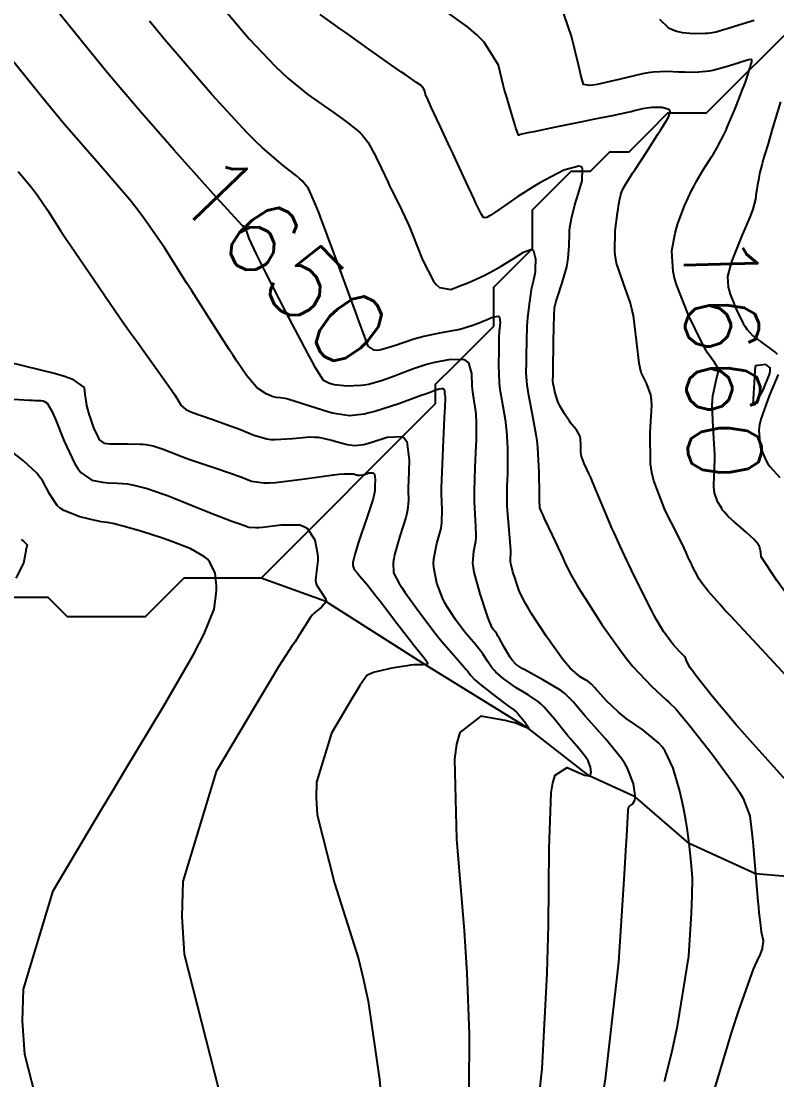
# Model space of a CAD drawing. Header units: metres. Extents: x 837117 to 838479, y 1189012 to 1191015.
# Drawn here: x 837662.7 to 837701.7, y 1189653.4 to 1189708 of the extents above; entities that cross this region are included whole.
import ezdxf

# ---------------------------------------------------------------- set-up
doc = ezdxf.new("R2010")
doc.units = ezdxf.units.M
doc.header["$LTSCALE"] = 0.3
for name, color, linetype in [('COTAS 10', 1, 'Continuous'), ('COTAS INT', 252, 'Continuous'), ('DRENAJE', 5, 'Continuous')]:
    doc.layers.add(name, color=color, linetype=linetype)
doc.styles.get("Standard").update_dxf_attribs({"font": 'simplex.shx'})

msp = doc.modelspace()

# ---------------------------------------------------------------- linework, layer by layer
at = {"layer": 'COTAS 10'}
for points in [[(837692.558, 1189651.714), (837692.849, 1189653.409), (837693.527, 1189659.439), (837693.835, 1189664.265), (837693.893, 1189665.202), (837693.939, 1189665.964), (837694.006, 1189667.272), (837694.036, 1189667.428), (837694.058, 1189667.465), (837694.086, 1189667.499), (837694.239, 1189667.599), (837694.365, 1189667.808), (837694.376, 1189667.911), (837694.377, 1189668.034), (837694.297, 1189668.643), (837693.985, 1189669.449), (837693.84, 1189669.696), (837693.67, 1189669.954), (837692.846, 1189670.971), (837691.988, 1189671.924), (837691.797, 1189672.141), (837691.626, 1189672.338), (837691.178, 1189672.878), (837690.744, 1189673.301), (837690.582, 1189673.424), (837690.403, 1189673.549), (837689.604, 1189674.02), (837688.835, 1189674.436), (837688.674, 1189674.526), (837688.536, 1189674.605), (837688.226, 1189674.8), (837688.033, 1189675.014), (837687.968, 1189675.104), (837687.899, 1189675.208), (837687.61, 1189675.699), (837687.344, 1189676.175), (837687.29, 1189676.269), (837687.244, 1189676.348), (837687.146, 1189676.499), (837687.097, 1189676.557), (837687.081, 1189676.577), (837687.063, 1189676.599), (837686.993, 1189676.69), (837686.85, 1189677.022), (837686.788, 1189677.196), (837686.715, 1189677.404), (837686.369, 1189678.451), (837686.067, 1189679.565), (837686.023, 1189679.816), (837685.995, 1189680.042), (837686.037, 1189680.649), (837686.144, 1189681.168), (837686.157, 1189681.338), (837686.164, 1189681.52), (837686.129, 1189682.271), (837686.077, 1189683.187), (837686.073, 1189683.473), (837686.073, 1189683.773), (837686.111, 1189684.971), (837686.163, 1189686.106), (837686.173, 1189686.365), (837686.179, 1189686.601), (837686.185, 1189687.256), (837686.159, 1189687.738), (837686.146, 1189687.864), (837686.131, 1189687.988), (837686.055, 1189688.411), (837685.982, 1189688.874), (837685.969, 1189689.023), (837685.958, 1189689.181), (837685.944, 1189689.829), (837685.777, 1189690.369), (837685.67, 1189690.461), (837685.536, 1189690.526), (837684.835, 1189690.552), (837684.012, 1189690.392), (837683.801, 1189690.34), (837683.598, 1189690.286), (837682.927, 1189690.066), (837682.296, 1189689.825), (837682.118, 1189689.759), (837681.939, 1189689.692), (837681.279, 1189689.451), (837680.596, 1189689.261), (837680.401, 1189689.228), (837680.204, 1189689.202), (837679.474, 1189689.177), (837678.837, 1189689.238), (837678.7, 1189689.266), (837678.579, 1189689.299), (837678.282, 1189689.461), (837677.868, 1189690.122), (837677.674, 1189690.471), (837677.445, 1189690.892), (837676.331, 1189693.008), (837675.227, 1189695.16), (837675.005, 1189695.603), (837674.818, 1189695.98), (837674.445, 1189696.789), (837674.33, 1189697.099), (837674.306, 1189697.161), (837674.286, 1189697.214), (837674.241, 1189697.317), (837674.206, 1189697.359), (837674.192, 1189697.372), (837674.175, 1189697.386), (837674.1, 1189697.443), (837673.504, 1189698.08), (837673.159, 1189698.459), (837672.736, 1189698.927), (837670.559, 1189701.351), (837668.781, 1189703.397), (837667.854, 1189704.461), (837667.097, 1189705.362), (837666.337, 1189706.28), (837663.566, 1189709.737)], [(837702.178, 1189678.475), (837701.687, 1189679.143), (837700.892, 1189680.362), (837700.859, 1189680.618), (837700.848, 1189680.678), (837700.837, 1189680.734), (837700.792, 1189680.9), (837700.66, 1189681.094), (837700.593, 1189681.167), (837700.514, 1189681.248), (837700.121, 1189681.615), (837699.69, 1189681.996), (837699.491, 1189682.172), (837699.203, 1189682.427), (837699.069, 1189682.571), (837698.968, 1189682.678), (837698.906, 1189682.76), (837698.845, 1189682.848), (837698.632, 1189683.212), (837698.481, 1189683.667), (837698.458, 1189683.813), (837698.443, 1189683.967), (837698.459, 1189684.593), (837698.492, 1189685.384), (837698.489, 1189685.642), (837698.48, 1189685.917), (837698.402, 1189687.05), (837698.353, 1189688.165), (837698.363, 1189688.428), (837698.383, 1189688.671), (837698.537, 1189689.385), (837698.662, 1189689.895), (837698.663, 1189690.01), (837698.649, 1189690.114), (837698.478, 1189690.393), (837698.109, 1189690.89), (837697.97, 1189691.132), (837697.817, 1189691.418), (837697.131, 1189692.826), (837696.52, 1189694.372), (837696.413, 1189694.745), (837696.333, 1189695.095), (837696.269, 1189696.16), (837696.438, 1189697.068), (837696.504, 1189697.319), (837696.579, 1189697.57), (837696.92, 1189698.474), (837697.309, 1189699.308), (837697.415, 1189699.515), (837697.519, 1189699.712), (837697.887, 1189700.334), (837698.226, 1189700.863), (837698.313, 1189701.001), (837698.396, 1189701.135), (837698.659, 1189701.567), (837698.671, 1189701.587), (837698.961, 1189702.146), (837699.054, 1189702.348), (837699.152, 1189702.57), (837699.554, 1189703.539), (837699.921, 1189704.479), (837699.999, 1189704.682), (837700.066, 1189704.86), (837700.218, 1189705.296), (837700.287, 1189705.525), (837700.301, 1189705.572), (837700.312, 1189705.612), (837700.334, 1189705.697), (837700.349, 1189705.754), (837700.355, 1189705.776), (837700.364, 1189705.801), (837700.403, 1189705.914), (837700.405, 1189706.009), (837700.39, 1189706.022), (837700.369, 1189706.031), (837700.233, 1189706.014), (837699.946, 1189705.927), (837699.828, 1189705.89), (837699.694, 1189705.849), (837699.072, 1189705.653), (837698.382, 1189705.468), (837698.205, 1189705.433), (837698.034, 1189705.405), (837697.469, 1189705.361), (837696.93, 1189705.371), (837696.777, 1189705.376), (837696.621, 1189705.382), (837696.043, 1189705.414), (837695.299, 1189705.375), (837695.038, 1189705.336), (837694.754, 1189705.285), (837693.532, 1189705), (837692.414, 1189704.739), (837692.196, 1189704.703), (837692.017, 1189704.682), (837691.701, 1189704.737), (837691.573, 1189705.216), (837691.512, 1189705.462), (837691.44, 1189705.757), (837691.091, 1189707.234), (837690.528, 1189708.826)], [(837664.669, 1189647.557), (837662.851, 1189654.671), (837662.729, 1189656.408), (837662.773, 1189658.044), (837664.308, 1189663.114), (837666.775, 1189667.263), (837667.405, 1189668.32), (837668.014, 1189669.337), (837670.022, 1189672.675), (837671.554, 1189675.313), (837671.861, 1189675.888), (837672.118, 1189676.395), (837672.625, 1189677.667), (837672.74, 1189678.459), (837672.751, 1189678.664), (837672.751, 1189678.862), (837672.676, 1189679.525), (837672.401, 1189680.094), (837672.277, 1189680.234), (837672.131, 1189680.365), (837671.431, 1189680.772), (837670.526, 1189681.126), (837670.251, 1189681.225), (837669.966, 1189681.323), (837668.848, 1189681.678), (837667.861, 1189681.963), (837667.659, 1189682.017), (837667.487, 1189682.06), (837667.12, 1189682.127), (837666.798, 1189682.17), (837666.655, 1189682.199), (837666.487, 1189682.234), (837665.685, 1189682.422), (837664.863, 1189682.748), (837664.683, 1189682.871), (837664.524, 1189683.007), (837664.123, 1189683.618), (837663.754, 1189684.305), (837663.616, 1189684.49), (837663.462, 1189684.672), (837662.773, 1189685.314), (837662.123, 1189685.836)]]:
    msp.add_lwpolyline(points, dxfattribs=at)
at = {"layer": 'COTAS INT'}
for points in [[(837702.421, 1189673.964), (837700.688, 1189675.819), (837699.293, 1189677.311), (837698.997, 1189677.632), (837698.741, 1189677.911), (837698.144, 1189678.586), (837697.834, 1189678.992), (837697.758, 1189679.103), (837697.688, 1189679.212), (837697.471, 1189679.602), (837697.311, 1189679.93), (837697.277, 1189680), (837697.247, 1189680.063), (837697.173, 1189680.216), (837697.121, 1189680.332), (837697.104, 1189680.37), (837697.086, 1189680.412), (837697.013, 1189680.586), (837696.799, 1189681.035), (837696.691, 1189681.25), (837696.563, 1189681.505), (837695.927, 1189682.754), (837695.34, 1189684.286), (837695.242, 1189684.72), (837695.173, 1189685.158), (837695.157, 1189686.774), (837695.229, 1189688.165), (837695.215, 1189688.461), (837695.186, 1189688.718), (837694.962, 1189689.325), (837694.688, 1189689.877), (837694.628, 1189690.1), (837694.575, 1189690.354), (837694.441, 1189691.521), (837694.281, 1189692.811), (837694.211, 1189693.141), (837694.131, 1189693.459), (837693.75, 1189694.512), (837693.413, 1189695.516), (837693.361, 1189695.804), (837693.327, 1189696.096), (837693.349, 1189697.186), (837693.469, 1189698.119), (837693.496, 1189698.313), (837693.519, 1189698.478), (837693.58, 1189698.839), (837693.619, 1189698.998), (837693.629, 1189699.035), (837693.638, 1189699.07), (837693.667, 1189699.17), (837693.715, 1189699.283), (837693.737, 1189699.326), (837693.762, 1189699.373), (837693.883, 1189699.583), (837694.136, 1189699.987), (837694.244, 1189700.156), (837694.368, 1189700.349), (837694.955, 1189701.255), (837695.554, 1189702.182), (837695.686, 1189702.389), (837695.803, 1189702.574), (837696.105, 1189703.062), (837696.18, 1189703.348), (837696.154, 1189703.405), (837696.107, 1189703.453), (837695.771, 1189703.546), (837695.331, 1189703.555), (837695.22, 1189703.549), (837695.112, 1189703.54), (837694.762, 1189703.478), (837694.326, 1189703.373), (837694.165, 1189703.337), (837693.986, 1189703.297), (837693.195, 1189703.131), (837692.194, 1189702.925), (837691.883, 1189702.862), (837691.557, 1189702.796), (837690.259, 1189702.533), (837689.133, 1189702.305), (837688.915, 1189702.26), (837688.739, 1189702.223), (837688.444, 1189702.158), (837688.418, 1189702.144), (837688.411, 1189702.14), (837688.405, 1189702.136), (837688.382, 1189702.122), (837688.36, 1189702.12), (837688.354, 1189702.123), (837688.348, 1189702.129), (837688.325, 1189702.165), (837688.255, 1189702.37), (837688.22, 1189702.482), (837688.177, 1189702.618), (837687.962, 1189703.308), (837687.704, 1189704.195), (837687.633, 1189704.454), (837687.564, 1189704.72), (837687.315, 1189705.73), (837686.568, 1189706.93), (837686.183, 1189707.315), (837685.721, 1189707.723), (837683.413, 1189709.386)], [(837672.746, 1189709.088), (837674.444, 1189707.105), (837675.782, 1189705.685), (837676.118, 1189705.358), (837676.437, 1189705.061), (837677.464, 1189704.225), (837678.336, 1189703.614), (837678.558, 1189703.458), (837678.772, 1189703.308), (837679.473, 1189702.813), (837680.038, 1189702.37), (837680.165, 1189702.252), (837680.28, 1189702.137), (837680.589, 1189701.74), (837680.832, 1189701.303), (837680.904, 1189701.163), (837680.979, 1189701.014), (837681.27, 1189700.406), (837681.596, 1189699.716), (837681.693, 1189699.515), (837681.794, 1189699.31), (837682.181, 1189698.534), (837682.616, 1189697.609), (837682.746, 1189697.31), (837682.88, 1189696.992), (837683.399, 1189695.69), (837683.954, 1189694.588), (837684.111, 1189694.398), (837684.269, 1189694.257), (837684.851, 1189694.16), (837685.411, 1189694.379), (837685.556, 1189694.437), (837685.695, 1189694.494), (837686.16, 1189694.691), (837686.608, 1189694.901), (837686.737, 1189694.966), (837686.868, 1189695.035), (837687.36, 1189695.308), (837687.858, 1189695.606), (837687.994, 1189695.69), (837688.129, 1189695.775), (837688.606, 1189696.086), (837688.986, 1189696.225), (837689.06, 1189696.2), (837689.12, 1189696.148), (837689.223, 1189695.735), (837689.216, 1189695.207), (837689.207, 1189695.084), (837689.195, 1189694.97), (837689.126, 1189694.64), (837689.037, 1189694.29), (837689.011, 1189694.163), (837688.986, 1189694.022), (837688.893, 1189693.408), (837688.814, 1189692.689), (837688.798, 1189692.483), (837688.784, 1189692.275), (837688.756, 1189691.497), (837688.745, 1189690.76), (837688.742, 1189690.576), (837688.74, 1189690.401), (837688.735, 1189689.845), (837688.781, 1189689.231), (837688.811, 1189689.02), (837688.848, 1189688.792), (837689.046, 1189687.819), (837689.25, 1189686.68), (837689.291, 1189686.346), (837689.326, 1189686.005), (837689.396, 1189684.707), (837689.417, 1189683.62), (837689.421, 1189683.411), (837689.424, 1189683.242), (837689.429, 1189682.965), (837689.429, 1189682.936), (837689.43, 1189682.928), (837689.433, 1189682.89), (837689.535, 1189682.647), (837689.598, 1189682.509), (837689.675, 1189682.34), (837690.081, 1189681.474), (837690.53, 1189680.528), (837690.635, 1189680.308), (837690.731, 1189680.107), (837691.007, 1189679.533), (837691.396, 1189678.849), (837691.562, 1189678.579), (837691.754, 1189678.273), (837692.66, 1189676.876), (837693.706, 1189675.398), (837693.986, 1189675.041), (837694.262, 1189674.707), (837695.223, 1189673.688), (837695.975, 1189672.986), (837696.118, 1189672.852), (837696.233, 1189672.744), (837696.416, 1189672.569), (837696.424, 1189672.559), (837696.435, 1189672.548), (837696.469, 1189672.521), (837696.785, 1189672.14), (837696.968, 1189671.911), (837697.194, 1189671.63), (837698.358, 1189670.169), (837699.531, 1189668.581), (837699.762, 1189668.22), (837699.953, 1189667.892), (837700.302, 1189666.991), (837700.399, 1189666.118), (837700.429, 1189665.808), (837700.462, 1189665.469), (837700.593, 1189663.997), (837700.717, 1189662.579), (837700.746, 1189662.273), (837700.771, 1189662.006), (837700.841, 1189661.353), (837700.89, 1189661.004), (837700.902, 1189660.927), (837700.914, 1189660.86), (837700.954, 1189660.688), (837700.98, 1189660.574), (837700.983, 1189660.542), (837700.984, 1189660.51), (837700.972, 1189660.394), (837700.952, 1189660.281), (837700.948, 1189660.252), (837700.944, 1189660.222), (837700.933, 1189660.122), (837700.856, 1189659.904), (837700.811, 1189659.8), (837700.754, 1189659.678), (837700.462, 1189659.079), (837699.707, 1189656.937), (837699.359, 1189655.842), (837698.951, 1189654.528), (837696.975, 1189647.97)], [(837702.337, 1189668.651), (837700.463, 1189670.711), (837700.015, 1189671.215), (837699.598, 1189671.692), (837698.35, 1189673.176), (837697.51, 1189674.244), (837697.35, 1189674.458), (837697.222, 1189674.638), (837697.021, 1189674.99), (837696.968, 1189675.143), (837696.933, 1189675.196), (837696.888, 1189675.253), (837696.653, 1189675.498), (837696.35, 1189675.819), (837696.263, 1189675.924), (837696.175, 1189676.036), (837695.845, 1189676.502), (837695.463, 1189677.14), (837695.342, 1189677.361), (837695.214, 1189677.601), (837694.696, 1189678.629), (837694.188, 1189679.676), (837694.066, 1189679.929), (837693.952, 1189680.164), (837693.611, 1189680.88), (837693.283, 1189681.605), (837693.177, 1189681.847), (837693.065, 1189682.106), (837692.175, 1189684.231), (837692.077, 1189684.459), (837691.988, 1189684.661), (837691.745, 1189685.18), (837691.608, 1189685.538), (837691.585, 1189685.64), (837691.569, 1189685.742), (837691.565, 1189686.12), (837691.554, 1189686.476), (837691.533, 1189686.565), (837691.505, 1189686.649), (837691.337, 1189686.919), (837691.11, 1189687.192), (837691.043, 1189687.279), (837690.975, 1189687.371), (837690.717, 1189687.743), (837690.483, 1189688.151), (837690.43, 1189688.266), (837690.382, 1189688.381), (837690.251, 1189688.804), (837690.173, 1189689.16), (837690.159, 1189689.233), (837690.147, 1189689.296), (837690.128, 1189689.43), (837690.133, 1189689.751), (837690.135, 1189689.932), (837690.139, 1189690.151), (837690.157, 1189691.275), (837690.178, 1189692.412), (837690.184, 1189692.64), (837690.189, 1189692.831), (837690.208, 1189693.206), (837690.279, 1189693.485), (837690.318, 1189693.614), (837690.366, 1189693.765), (837690.606, 1189694.502), (837690.84, 1189695.335), (837690.884, 1189695.548), (837690.918, 1189695.754), (837690.964, 1189696.431), (837690.978, 1189697.038), (837690.991, 1189697.199), (837691.009, 1189697.358), (837691.107, 1189697.904), (837691.264, 1189698.509), (837691.319, 1189698.704), (837691.378, 1189698.911), (837691.633, 1189699.759), (837691.663, 1189700.408), (837691.58, 1189700.49), (837691.458, 1189700.528), (837690.69, 1189700.314), (837689.703, 1189699.807), (837689.443, 1189699.661), (837689.189, 1189699.512), (837688.319, 1189698.955), (837687.621, 1189698.475), (837687.475, 1189698.375), (837687.35, 1189698.289), (837687.068, 1189698.097), (837686.924, 1189698.003), (837686.885, 1189697.978), (837686.848, 1189697.955), (837686.718, 1189697.876), (837686.595, 1189697.86), (837686.562, 1189697.876), (837686.529, 1189697.9), (837686.416, 1189698.061), (837686.229, 1189698.45), (837686.149, 1189698.618), (837686.058, 1189698.813), (837685.63, 1189699.735), (837685.116, 1189700.843), (837684.971, 1189701.155), (837684.824, 1189701.469), (837684.283, 1189702.622), (837683.836, 1189703.578), (837683.749, 1189703.768), (837683.677, 1189703.926), (837683.548, 1189704.225), (837683.521, 1189704.316), (837683.507, 1189704.37), (837683.481, 1189704.474), (837683.404, 1189704.598), (837683.364, 1189704.638), (837683.317, 1189704.68), (837683.078, 1189704.851), (837682.543, 1189705.216), (837682.309, 1189705.379), (837682.036, 1189705.57), (837680.739, 1189706.485), (837679.396, 1189707.435), (837679.094, 1189707.648), (837678.823, 1189707.839), (837678.099, 1189708.348)], [(837695.889, 1189653.279), (837696.261, 1189654.784), (837696.569, 1189656.137), (837697.153, 1189659.753), (837697.284, 1189661.967), (837697.306, 1189662.436), (837697.322, 1189662.842), (837697.33, 1189663.791), (837697.285, 1189664.392), (837697.268, 1189664.579), (837697.249, 1189664.776), (837697.164, 1189665.562), (837697.06, 1189666.364), (837697.029, 1189666.57), (837696.998, 1189666.769), (837696.877, 1189667.431), (837696.718, 1189668.115), (837696.663, 1189668.328), (837696.602, 1189668.552), (837696.342, 1189669.445), (837695.923, 1189670.334), (837695.762, 1189670.554), (837695.583, 1189670.764), (837694.772, 1189671.428), (837693.914, 1189672.019), (837693.704, 1189672.183), (837693.507, 1189672.346), (837692.894, 1189672.932), (837692.452, 1189673.42), (837692.362, 1189673.52), (837692.286, 1189673.605), (837692.128, 1189673.789), (837691.996, 1189673.899), (837691.936, 1189673.939), (837691.867, 1189673.982), (837691.531, 1189674.17), (837691.021, 1189674.618), (837690.842, 1189674.824), (837690.646, 1189675.067), (837689.801, 1189676.242), (837689.008, 1189677.454), (837688.844, 1189677.72), (837688.705, 1189677.956), (837688.406, 1189678.557), (837688.268, 1189678.962), (837688.23, 1189679.074), (837688.193, 1189679.186), (837688.06, 1189679.591), (837687.962, 1189679.941), (837687.947, 1189680.017), (837687.937, 1189680.085), (837687.943, 1189680.257), (837687.954, 1189680.559), (837687.947, 1189680.709), (837687.936, 1189680.887), (837687.86, 1189681.77), (837687.783, 1189682.757), (837687.771, 1189683.002), (837687.763, 1189683.234), (837687.77, 1189683.968), (837687.794, 1189684.674), (837687.797, 1189684.888), (837687.798, 1189685.111), (837687.79, 1189685.982), (837687.742, 1189686.871), (837687.719, 1189687.105), (837687.69, 1189687.334), (837687.551, 1189688.115), (837687.416, 1189688.898), (837687.39, 1189689.127), (837687.37, 1189689.363), (837687.342, 1189690.259), (837687.348, 1189691.051), (837687.349, 1189691.22), (837687.351, 1189691.368), (837687.354, 1189691.72), (837687.367, 1189691.961), (837687.373, 1189692.038), (837687.381, 1189692.121), (837687.422, 1189692.456), (837687.388, 1189692.717), (837687.349, 1189692.753), (837687.297, 1189692.773), (837687.003, 1189692.712), (837686.618, 1189692.548), (837686.509, 1189692.503), (837686.399, 1189692.458), (837685.992, 1189692.299), (837685.488, 1189692.144), (837685.317, 1189692.102), (837685.132, 1189692.061), (837684.351, 1189691.917), (837683.854, 1189691.814), (837683.46, 1189691.731), (837683.207, 1189691.664), (837682.951, 1189691.589), (837682.001, 1189691.261), (837681.195, 1189691.03), (837681.029, 1189691.017), (837680.889, 1189691.026), (837680.588, 1189691.24), (837680.274, 1189692.083), (837680.125, 1189692.488), (837679.949, 1189692.967), (837679.088, 1189695.316), (837678.213, 1189697.663), (837678.198, 1189697.703), (837678.029, 1189698.14), (837677.869, 1189698.543), (837677.499, 1189699.376), (837677.172, 1189699.767), (837677.039, 1189699.891), (837676.887, 1189700.022), (837676.185, 1189700.553), (837675.119, 1189701.466), (837674.739, 1189701.839), (837674.321, 1189702.263), (837672.502, 1189704.228), (837670.087, 1189707.047), (837669.293, 1189708.01)], [(837695.64, 1189708.111), (837696.099, 1189707.673), (837696.519, 1189707.488), (837696.657, 1189707.452), (837696.804, 1189707.424), (837697.414, 1189707.377), (837697.998, 1189707.389), (837698.129, 1189707.397), (837698.247, 1189707.408), (837698.562, 1189707.465), (837698.88, 1189707.562), (837698.999, 1189707.598), (837699.132, 1189707.638), (837699.728, 1189707.812), (837700.358, 1189708.004), (837700.514, 1189708.055)], [(837689.005, 1189648.761), (837689.565, 1189653.939), (837689.827, 1189658.869), (837689.872, 1189660.125), (837689.906, 1189661.334), (837689.93, 1189665.309), (837690.041, 1189668.183), (837690.13, 1189668.698), (837690.244, 1189669.091), (837690.864, 1189669.496), (837691.516, 1189669.193), (837691.65, 1189669.139), (837691.763, 1189669.098), (837692.006, 1189669.059), (837692.082, 1189669.156), (837692.092, 1189669.2), (837692.096, 1189669.253), (837692.069, 1189669.506), (837691.941, 1189669.838), (837691.881, 1189669.94), (837691.811, 1189670.046), (837691.472, 1189670.465), (837691.033, 1189670.967), (837690.901, 1189671.126), (837690.763, 1189671.293), (837690.228, 1189671.967), (837689.673, 1189672.607), (837689.523, 1189672.752), (837689.375, 1189672.884), (837688.856, 1189673.243), (837688.355, 1189673.531), (837688.219, 1189673.617), (837688.084, 1189673.706), (837687.602, 1189674.051), (837687.182, 1189674.413), (837687.084, 1189674.513), (837686.995, 1189674.614), (837686.742, 1189674.975), (837686.527, 1189675.325), (837686.461, 1189675.419), (837686.393, 1189675.511), (837686.127, 1189675.829), (837685.801, 1189676.208), (837685.695, 1189676.338), (837685.582, 1189676.479), (837685.121, 1189677.079), (837684.662, 1189677.781), (837684.551, 1189677.987), (837684.448, 1189678.197), (837684.134, 1189678.995), (837683.971, 1189679.813), (837683.963, 1189680.035), (837683.97, 1189680.256), (837684.131, 1189681.041), (837684.334, 1189681.777), (837684.367, 1189681.968), (837684.391, 1189682.152), (837684.398, 1189682.772), (837684.371, 1189683.617), (837684.375, 1189683.944), (837684.383, 1189684.312), (837684.453, 1189685.974), (837684.533, 1189687.538), (837684.548, 1189687.843), (837684.561, 1189688.092), (837684.579, 1189688.531), (837684.575, 1189688.604), (837684.571, 1189688.642), (837684.559, 1189688.707), (837684.548, 1189688.777), (837684.546, 1189688.8), (837684.544, 1189688.824), (837684.542, 1189688.923), (837684.517, 1189689.006), (837684.5, 1189689.019), (837684.48, 1189689.029), (837684.373, 1189689.033), (837684.248, 1189689.009), (837684.215, 1189689.001), (837684.184, 1189688.993), (837684.082, 1189688.959), (837683.731, 1189688.83), (837683.543, 1189688.762), (837683.316, 1189688.68), (837682.169, 1189688.264), (837680.925, 1189687.86), (837680.637, 1189687.785), (837680.373, 1189687.726), (837679.624, 1189687.644), (837678.95, 1189687.733), (837678.734, 1189687.781), (837678.504, 1189687.839), (837677.567, 1189688.133), (837676.713, 1189688.418), (837676.536, 1189688.47), (837676.384, 1189688.511), (837676.05, 1189688.562), (837675.837, 1189688.579), (837675.761, 1189688.598), (837675.679, 1189688.624), (837675.322, 1189688.771), (837674.923, 1189689.028), (837674.814, 1189689.124), (837674.706, 1189689.231), (837674.32, 1189689.703), (837673.807, 1189690.461), (837673.619, 1189690.747), (837673.41, 1189691.065), (837672.488, 1189692.492), (837671.472, 1189694.083), (837671.204, 1189694.505), (837670.942, 1189694.919), (837670.044, 1189696.348), (837669.003, 1189697.846), (837668.651, 1189698.303), (837668.271, 1189698.779), (837666.67, 1189700.65), (837664.899, 1189702.681), (837664.413, 1189703.258), (837663.929, 1189703.841), (837662.197, 1189705.999)], [(837701.885, 1189703.847), (837701.477, 1189702.478), (837701.22, 1189701.622), (837701.075, 1189701.143), (837700.995, 1189700.869), (837700.928, 1189700.637), (837700.8, 1189700.143), (837700.76, 1189699.919), (837700.738, 1189699.795), (837700.7, 1189699.568), (837700.659, 1189699.315), (837700.647, 1189699.236), (837700.634, 1189699.153), (837700.586, 1189698.821), (837700.447, 1189698.307), (837700.376, 1189698.11), (837700.292, 1189697.888), (837699.873, 1189696.888), (837699.453, 1189695.867), (837699.368, 1189695.633), (837699.296, 1189695.419), (837699.151, 1189694.823), (837699.183, 1189694.285), (837699.223, 1189694.109), (837699.277, 1189693.92), (837699.586, 1189693.14), (837699.959, 1189692.408), (837700.053, 1189692.251), (837700.144, 1189692.113), (837700.441, 1189691.778), (837700.737, 1189691.554), (837700.828, 1189691.487), (837700.923, 1189691.417), (837701.298, 1189691.145), (837701.639, 1189690.882), (837701.713, 1189690.819)], [(837662.514, 1189700.245), (837663.156, 1189699.479), (837663.323, 1189699.262), (837663.485, 1189699.042), (837664.033, 1189698.228), (837664.712, 1189697.178), (837664.957, 1189696.809), (837665.227, 1189696.406), (837666.407, 1189694.67), (837667.515, 1189693.057), (837667.74, 1189692.732), (837667.928, 1189692.459), (837668.312, 1189691.916), (837668.614, 1189691.504), (837668.752, 1189691.314), (837668.913, 1189691.092), (837669.689, 1189690.019), (837670.442, 1189688.954), (837670.589, 1189688.737), (837670.709, 1189688.554), (837670.917, 1189688.174), (837671.172, 1189687.971), (837671.321, 1189687.898), (837671.504, 1189687.819), (837672.451, 1189687.476), (837673.505, 1189687.112), (837673.756, 1189687.019), (837673.99, 1189686.929), (837674.687, 1189686.634), (837675.347, 1189686.444), (837675.558, 1189686.42), (837675.78, 1189686.409), (837676.683, 1189686.473), (837677.588, 1189686.549), (837677.812, 1189686.545), (837678.024, 1189686.531), (837678.694, 1189686.391), (837679.239, 1189686.22), (837679.372, 1189686.186), (837679.498, 1189686.158), (837679.89, 1189686.107), (837680.355, 1189686.165), (837680.527, 1189686.206), (837680.717, 1189686.258), (837681.561, 1189686.537), (837682.325, 1189686.566), (837682.465, 1189686.462), (837682.574, 1189686.308), (837682.709, 1189685.344), (837682.662, 1189684.246), (837682.656, 1189684.007), (837682.653, 1189683.797), (837682.666, 1189683.273), (837682.619, 1189682.785), (837682.577, 1189682.597), (837682.523, 1189682.386), (837682.226, 1189681.433), (837681.945, 1189680.471), (837681.902, 1189680.255), (837681.875, 1189680.06), (837681.899, 1189679.538), (837682.181, 1189678.989), (837682.315, 1189678.778), (837682.473, 1189678.54), (837683.248, 1189677.468), (837684.101, 1189676.36), (837684.309, 1189676.099), (837684.504, 1189675.859), (837685.107, 1189675.159), (837685.542, 1189674.673), (837685.632, 1189674.568), (837685.709, 1189674.476), (837685.874, 1189674.251), (837686.091, 1189674.019), (837686.2, 1189673.923), (837686.331, 1189673.813), (837686.979, 1189673.301), (837687.631, 1189672.807), (837687.764, 1189672.708), (837687.876, 1189672.626), (837688.109, 1189672.466), (837688.253, 1189672.341), (837688.309, 1189672.281), (837688.371, 1189672.209), (837688.656, 1189671.858), (837688.861, 1189671.556), (837688.874, 1189671.517), (837688.868, 1189671.496), (837688.688, 1189671.577), (837688.154, 1189671.787), (837687.924, 1189671.846), (837687.66, 1189671.906), (837686.412, 1189672.129), (837685.318, 1189671.294), (837685.151, 1189670.687), (837685.043, 1189669.918), (837685.14, 1189665.782), (837685.535, 1189661.077), (837685.613, 1189659.948), (837685.678, 1189658.895), (837685.803, 1189655.723), (837685.787, 1189652.831)], [(837661.966, 1189690.42), (837664.43, 1189689.824), (837664.903, 1189689.678), (837665.285, 1189689.54), (837665.91, 1189689.109), (837665.95, 1189688.736), (837665.963, 1189688.635), (837665.978, 1189688.535), (837666.04, 1189688.18), (837666.137, 1189687.789), (837666.174, 1189687.665), (837666.216, 1189687.536), (837666.401, 1189687.013), (837666.612, 1189686.549), (837666.67, 1189686.457), (837666.726, 1189686.379), (837666.927, 1189686.23), (837667.234, 1189686.194), (837667.358, 1189686.188), (837667.499, 1189686.185), (837668.147, 1189686.187), (837668.812, 1189686.182), (837668.964, 1189686.174), (837669.101, 1189686.163), (837669.479, 1189686.097), (837669.792, 1189685.993), (837669.888, 1189685.958), (837669.988, 1189685.92), (837670.384, 1189685.759), (837670.966, 1189685.535), (837671.183, 1189685.457), (837671.425, 1189685.372), (837672.502, 1189685.007), (837673.569, 1189684.644), (837673.804, 1189684.56), (837674.013, 1189684.482), (837674.553, 1189684.263), (837675.201, 1189684.177), (837675.48, 1189684.183), (837675.801, 1189684.203), (837677.316, 1189684.384), (837678.792, 1189684.587), (837679.088, 1189684.62), (837679.335, 1189684.644), (837679.821, 1189684.649), (837679.973, 1189684.601), (837680.011, 1189684.592), (837680.046, 1189684.584), (837680.156, 1189684.57), (837680.287, 1189684.586), (837680.335, 1189684.597), (837680.388, 1189684.612), (837680.625, 1189684.69), (837680.839, 1189684.698), (837680.879, 1189684.669), (837680.909, 1189684.626), (837680.947, 1189684.356), (837680.934, 1189684.047), (837680.932, 1189683.98), (837680.931, 1189683.921), (837680.935, 1189683.775), (837680.876, 1189683.503), (837680.835, 1189683.365), (837680.783, 1189683.2), (837680.51, 1189682.378), (837680.206, 1189681.48), (837680.135, 1189681.267), (837680.071, 1189681.07), (837679.888, 1189680.486), (837679.795, 1189680.073), (837679.787, 1189679.984), (837679.787, 1189679.905), (837679.854, 1189679.711), (837680.026, 1189679.519), (837680.093, 1189679.441), (837680.168, 1189679.353), (837680.509, 1189678.946), (837680.988, 1189678.35), (837681.15, 1189678.142), (837681.325, 1189677.915), (837682.064, 1189676.943), (837682.782, 1189676.003), (837682.944, 1189675.796), (837683.09, 1189675.613), (837683.484, 1189675.146), (837683.647, 1189674.9), (837683.648, 1189674.856), (837683.629, 1189674.822), (837683.401, 1189674.789), (837682.941, 1189674.782), (837682.776, 1189674.766), (837682.594, 1189674.743), (837681.803, 1189674.608), (837681.058, 1189674.444), (837680.906, 1189674.403), (837680.777, 1189674.364), (837680.509, 1189674.238), (837680.16, 1189673.714), (837679.98, 1189673.423), (837679.765, 1189673.069), (837678.687, 1189671.267), (837677.914, 1189668.733), (837677.89, 1189667.917), (837677.949, 1189667.052), (837678.847, 1189663.519), (837680.077, 1189659.618), (837680.344, 1189658.522), (837680.579, 1189657.419), (837681.165, 1189653.377), (837681.473, 1189649.77)], [(837700.58, 1189690.214), (837700.453, 1189688.225), (837700.502, 1189688.2), (837700.571, 1189688.24), (837700.978, 1189688.932), (837701.324, 1189689.82), (837701.354, 1189689.985), (837701.355, 1189690.114), (837701.119, 1189690.287), (837700.58, 1189690.214)], [(837701.761, 1189689.772), (837701.3, 1189688.674), (837700.864, 1189687.463), (837700.801, 1189687.168), (837700.762, 1189686.891), (837700.826, 1189686.038), (837701.12, 1189685.345), (837701.226, 1189685.169), (837701.342, 1189685), (837701.847, 1189684.448)], [(837662.27, 1189688.499), (837663.079, 1189688.452), (837663.244, 1189688.444), (837663.384, 1189688.437), (837663.674, 1189688.427), (837663.8, 1189688.407), (837663.836, 1189688.394), (837663.873, 1189688.377), (837664.01, 1189688.288), (837664.229, 1189687.92), (837664.317, 1189687.727), (837664.417, 1189687.494), (837664.879, 1189686.326), (837665.427, 1189685.153), (837665.581, 1189684.916), (837665.736, 1189684.719), (837666.306, 1189684.326), (837666.861, 1189684.214), (837667.006, 1189684.194), (837667.149, 1189684.177), (837667.633, 1189684.157), (837668.149, 1189684.121), (837668.311, 1189684.095), (837668.481, 1189684.063), (837669.164, 1189683.887), (837669.968, 1189683.62), (837670.216, 1189683.529), (837670.473, 1189683.431), (837671.492, 1189683.018), (837672.469, 1189682.613), (837672.701, 1189682.521), (837672.916, 1189682.438), (837673.55, 1189682.208), (837674.002, 1189682.054), (837674.101, 1189682.018), (837674.19, 1189681.985), (837674.419, 1189681.893), (837674.77, 1189681.867), (837674.937, 1189681.877), (837675.133, 1189681.895), (837676.092, 1189682.018), (837677.061, 1189682.004), (837677.264, 1189681.935), (837677.439, 1189681.837), (837677.833, 1189681.245), (837677.972, 1189680.524), (837677.986, 1189680.344), (837677.99, 1189680.173), (837677.912, 1189679.626), (837677.864, 1189679.157), (837677.886, 1189679.036), (837677.923, 1189678.918), (837678.182, 1189678.519), (837678.399, 1189678.176), (837678.409, 1189678.093), (837678.398, 1189678.014), (837678.175, 1189677.771), (837677.812, 1189677.479), (837677.712, 1189677.37), (837677.612, 1189677.248), (837677.253, 1189676.704), (837676.94, 1189676.178), (837676.87, 1189676.067), (837676.807, 1189675.97), (837676.636, 1189675.749), (837675.961, 1189674.681), (837675.581, 1189674.052), (837675.115, 1189673.278), (837672.734, 1189669.276), (837671.005, 1189663.612), (837670.952, 1189661.79), (837671.083, 1189659.858), (837673.091, 1189651.961)], [(837662.658, 1189681.252), (837662.779, 1189681.166), (837662.964, 1189680.978), (837662.927, 1189680.778), (837662.909, 1189680.685), (837662.886, 1189680.575), (837662.775, 1189680.039), (837662.384, 1189679.259)]]:
    msp.add_lwpolyline(points, dxfattribs=at)
at = {"layer": 'DRENAJE'}
for p, q in [((837678.404, 1189678.053), (837675.056, 1189679.261)), ((837683.515, 1189674.806), (837678.404, 1189678.053)), ((837688.868, 1189671.496), (837683.515, 1189674.806)), ((837692.006, 1189669.059), (837688.868, 1189671.496)), ((837694.377, 1189667.972), (837692.006, 1189669.059)), ((837697.164, 1189665.562), (837694.377, 1189667.972)), ((837700.593, 1189663.997), (837697.164, 1189665.562)), ((837705.465, 1189663.567), (837700.593, 1189663.997))]:
    msp.add_line(p, q, dxfattribs=at)
msp.add_polyline3d([(837702.047, 1189707.251, 0), (837701.048, 1189706.252, 0), (837700.048, 1189705.252, 0), (837699.048, 1189704.252, 0), (837698.049, 1189703.253, 0), (837697.049, 1189703.253, 0), (837696.049, 1189703.253, 0), (837695.05, 1189702.253, 0), (837694.05, 1189701.253, 0), (837693.05, 1189701.253, 0), (837692.051, 1189700.254, 0), (837691.051, 1189700.254, 0), (837690.051, 1189699.254, 0), (837689.052, 1189698.254, 0), (837689.052, 1189697.255, 0), (837689.052, 1189696.255, 0), (837688.052, 1189695.255, 0), (837687.052, 1189694.256, 0), (837687.052, 1189693.256, 0), (837687.052, 1189692.256, 0), (837686.053, 1189691.257, 0), (837685.053, 1189690.257, 0), (837684.053, 1189689.257, 0), (837684.053, 1189688.258, 0), (837683.054, 1189687.258, 0), (837682.054, 1189686.258, 0), (837681.054, 1189685.259, 0), (837680.055, 1189684.259, 0), (837679.055, 1189683.259, 0), (837678.055, 1189682.26, 0), (837677.056, 1189681.26, 0), (837676.056, 1189680.26, 0), (837675.056, 1189679.261, 0), (837674.057, 1189679.261, 0), (837673.057, 1189679.261, 0), (837672.057, 1189679.261, 0), (837671.058, 1189679.261, 0), (837670.058, 1189678.261, 0), (837669.058, 1189677.261, 0), (837668.059, 1189677.261, 0), (837667.059, 1189677.261, 0), (837666.059, 1189677.261, 0), (837665.06, 1189677.261, 0), (837664.06, 1189678.261, 0), (837663.06, 1189678.261, 0), (837662.061, 1189678.261, 0)], dxfattribs=at)

# ---------------------------------------------------------------- texts
at = {"layer": 'COTAS 10', "char_height": 3.8, "attachment_point": 7}
for s, insert, rotation in [('1650', (837670.322, 1189699.047), 313.8411), ('1660', (837696.845, 1189697.214), 271.3145)]:
    msp.add_mtext(s, dxfattribs=dict(at, insert=insert, rotation=rotation))

doc.saveas('drawing.dxf')
